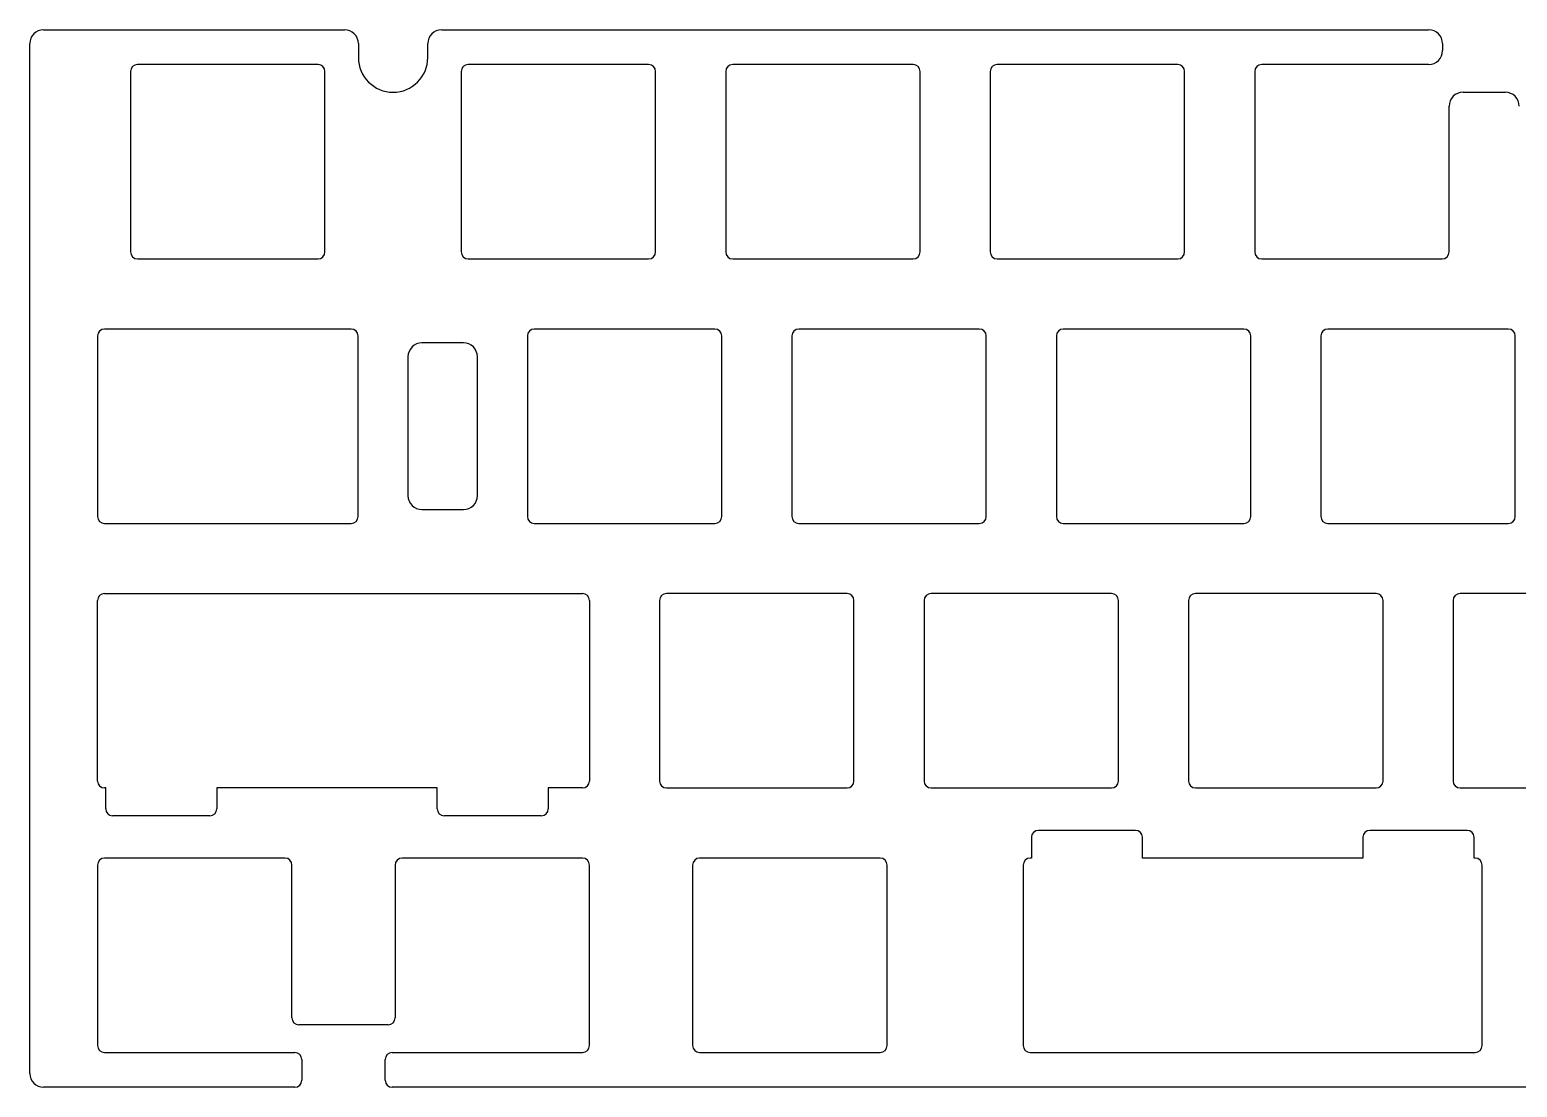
# Model space of a CAD drawing. Header units: millimetres. Extents: x -141 to 187, y -40 to 36.
# Drawn here: x -140.8 to -33.7, y -40 to 36.1 of the extents above; entities that cross this region are included whole.
import ezdxf

# ---------------------------------------------------------------- set-up
doc = ezdxf.new("R2010")
doc.units = ezdxf.units.MM
for name, color, linetype in [('Shape1040', 7, 'CONTINUOUS'), ('Shape1041', 7, 'CONTINUOUS'), ('Shape1042', 7, 'CONTINUOUS'), ('Shape1043', 7, 'CONTINUOUS'), ('Shape1044', 7, 'CONTINUOUS'), ('Shape1045', 7, 'CONTINUOUS'), ('Shape1046', 7, 'CONTINUOUS'), ('Shape1047', 7, 'CONTINUOUS'), ('Shape1048', 7, 'CONTINUOUS'), ('Shape1049', 7, 'CONTINUOUS'), ('Shape1050', 7, 'CONTINUOUS'), ('Shape1051', 7, 'CONTINUOUS'), ('Shape1052', 7, 'CONTINUOUS'), ('Shape1053', 7, 'CONTINUOUS'), ('Shape1054', 7, 'CONTINUOUS'), ('Shape1055', 7, 'CONTINUOUS'), ('Shape1056', 7, 'CONTINUOUS'), ('Shape1057', 7, 'CONTINUOUS'), ('Shape1058', 7, 'CONTINUOUS'), ('Shape1059', 7, 'CONTINUOUS'), ('Shape1060', 7, 'CONTINUOUS'), ('Shape1061', 7, 'CONTINUOUS'), ('Shape1062', 7, 'CONTINUOUS'), ('Shape1063', 7, 'CONTINUOUS'), ('Shape1064', 7, 'CONTINUOUS'), ('Shape1065', 7, 'CONTINUOUS'), ('Shape1066', 7, 'CONTINUOUS'), ('Shape1067', 7, 'CONTINUOUS'), ('Shape1068', 7, 'CONTINUOUS'), ('Shape1069', 7, 'CONTINUOUS'), ('Shape1070', 7, 'CONTINUOUS'), ('Shape1071', 7, 'CONTINUOUS'), ('Shape1072', 7, 'CONTINUOUS'), ('Shape1073', 7, 'CONTINUOUS'), ('Shape1074', 7, 'CONTINUOUS'), ('Shape1075', 7, 'CONTINUOUS'), ('Shape1076', 7, 'CONTINUOUS'), ('Shape1077', 7, 'CONTINUOUS'), ('Shape1078', 7, 'CONTINUOUS'), ('Shape1079', 7, 'CONTINUOUS'), ('Shape1080', 7, 'CONTINUOUS'), ('Shape1081', 7, 'CONTINUOUS'), ('Shape1082', 7, 'CONTINUOUS'), ('Shape1083', 7, 'CONTINUOUS'), ('Shape1084', 7, 'CONTINUOUS'), ('Shape1085', 7, 'CONTINUOUS'), ('Shape1086', 7, 'CONTINUOUS'), ('Shape1087', 7, 'CONTINUOUS'), ('Shape465', 7, 'CONTINUOUS'), ('Shape466', 7, 'CONTINUOUS'), ('Shape467', 7, 'CONTINUOUS'), ('Shape468', 7, 'CONTINUOUS'), ('Shape469', 7, 'CONTINUOUS'), ('Shape470', 7, 'CONTINUOUS'), ('Shape471', 7, 'CONTINUOUS'), ('Shape472', 7, 'CONTINUOUS'), ('Shape569', 7, 'CONTINUOUS'), ('Shape570', 7, 'CONTINUOUS'), ('Shape571', 7, 'CONTINUOUS'), ('Shape572', 7, 'CONTINUOUS'), ('Shape573', 7, 'CONTINUOUS'), ('Shape574', 7, 'CONTINUOUS'), ('Shape575', 7, 'CONTINUOUS'), ('Shape576', 7, 'CONTINUOUS'), ('Shape688', 7, 'CONTINUOUS'), ('Shape692', 7, 'CONTINUOUS'), ('Shape693', 7, 'CONTINUOUS'), ('Shape694', 7, 'CONTINUOUS'), ('Shape695', 7, 'CONTINUOUS'), ('Shape696', 7, 'CONTINUOUS'), ('Shape697', 7, 'CONTINUOUS'), ('Shape698', 7, 'CONTINUOUS'), ('Shape699', 7, 'CONTINUOUS'), ('Shape700', 7, 'CONTINUOUS'), ('Shape701', 7, 'CONTINUOUS'), ('Shape702', 7, 'CONTINUOUS'), ('Shape703', 7, 'CONTINUOUS'), ('Shape704', 7, 'CONTINUOUS'), ('Shape705', 7, 'CONTINUOUS'), ('Shape706', 7, 'CONTINUOUS'), ('Shape707', 7, 'CONTINUOUS'), ('Shape708', 7, 'CONTINUOUS'), ('Shape709', 7, 'CONTINUOUS'), ('Shape710', 7, 'CONTINUOUS'), ('Shape711', 7, 'CONTINUOUS'), ('Shape712', 7, 'CONTINUOUS'), ('Shape713', 7, 'CONTINUOUS'), ('Shape714', 7, 'CONTINUOUS'), ('Shape715', 7, 'CONTINUOUS'), ('Shape716', 7, 'CONTINUOUS'), ('Shape717', 7, 'CONTINUOUS'), ('Shape718', 7, 'CONTINUOUS'), ('Shape719', 7, 'CONTINUOUS'), ('Shape760', 7, 'CONTINUOUS'), ('Shape761', 7, 'CONTINUOUS'), ('Shape762', 7, 'CONTINUOUS'), ('Shape763', 7, 'CONTINUOUS'), ('Shape764', 7, 'CONTINUOUS'), ('Shape765', 7, 'CONTINUOUS'), ('Shape766', 7, 'CONTINUOUS'), ('Shape767', 7, 'CONTINUOUS'), ('Shape768', 7, 'CONTINUOUS'), ('Shape769', 7, 'CONTINUOUS'), ('Shape770', 7, 'CONTINUOUS'), ('Shape771', 7, 'CONTINUOUS'), ('Shape772', 7, 'CONTINUOUS'), ('Shape773', 7, 'CONTINUOUS'), ('Shape774', 7, 'CONTINUOUS'), ('Shape775', 7, 'CONTINUOUS'), ('Shape776', 7, 'CONTINUOUS'), ('Shape777', 7, 'CONTINUOUS'), ('Shape778', 7, 'CONTINUOUS'), ('Shape779', 7, 'CONTINUOUS'), ('Shape780', 7, 'CONTINUOUS'), ('Shape781', 7, 'CONTINUOUS'), ('Shape782', 7, 'CONTINUOUS'), ('Shape783', 7, 'CONTINUOUS'), ('Shape784', 7, 'CONTINUOUS'), ('Shape785', 7, 'CONTINUOUS'), ('Shape786', 7, 'CONTINUOUS'), ('Shape787', 7, 'CONTINUOUS'), ('Shape788', 7, 'CONTINUOUS'), ('Shape789', 7, 'CONTINUOUS'), ('Shape790', 7, 'CONTINUOUS'), ('Shape791', 7, 'CONTINUOUS'), ('Shape832', 7, 'CONTINUOUS'), ('Shape833', 7, 'CONTINUOUS'), ('Shape834', 7, 'CONTINUOUS'), ('Shape835', 7, 'CONTINUOUS'), ('Shape836', 7, 'CONTINUOUS'), ('Shape837', 7, 'CONTINUOUS'), ('Shape838', 7, 'CONTINUOUS'), ('Shape839', 7, 'CONTINUOUS'), ('Shape840', 7, 'CONTINUOUS'), ('Shape841', 7, 'CONTINUOUS'), ('Shape842', 7, 'CONTINUOUS'), ('Shape843', 7, 'CONTINUOUS'), ('Shape844', 7, 'CONTINUOUS'), ('Shape845', 7, 'CONTINUOUS'), ('Shape846', 7, 'CONTINUOUS'), ('Shape847', 7, 'CONTINUOUS'), ('Shape848', 7, 'CONTINUOUS'), ('Shape849', 7, 'CONTINUOUS'), ('Shape850', 7, 'CONTINUOUS'), ('Shape851', 7, 'CONTINUOUS'), ('Shape852', 7, 'CONTINUOUS'), ('Shape853', 7, 'CONTINUOUS'), ('Shape854', 7, 'CONTINUOUS'), ('Shape855', 7, 'CONTINUOUS'), ('Shape856', 7, 'CONTINUOUS'), ('Shape857', 7, 'CONTINUOUS'), ('Shape858', 7, 'CONTINUOUS'), ('Shape859', 7, 'CONTINUOUS'), ('Shape860', 7, 'CONTINUOUS'), ('Shape861', 7, 'CONTINUOUS'), ('Shape862', 7, 'CONTINUOUS'), ('Shape863', 7, 'CONTINUOUS'), ('Shape864', 7, 'CONTINUOUS'), ('Shape865', 7, 'CONTINUOUS'), ('Shape866', 7, 'CONTINUOUS'), ('Shape867', 7, 'CONTINUOUS'), ('Shape868', 7, 'CONTINUOUS'), ('Shape869', 7, 'CONTINUOUS'), ('Shape870', 7, 'CONTINUOUS'), ('Shape871', 7, 'CONTINUOUS'), ('Shape913', 7, 'CONTINUOUS'), ('Shape914', 7, 'CONTINUOUS'), ('Shape915', 7, 'CONTINUOUS'), ('Shape916', 7, 'CONTINUOUS'), ('Shape917', 7, 'CONTINUOUS'), ('Shape918', 7, 'CONTINUOUS'), ('Shape919', 7, 'CONTINUOUS'), ('Shape920', 7, 'CONTINUOUS'), ('Shape921', 7, 'CONTINUOUS'), ('Shape922', 7, 'CONTINUOUS'), ('Shape923', 7, 'CONTINUOUS'), ('Shape924', 7, 'CONTINUOUS'), ('Shape925', 7, 'CONTINUOUS'), ('Shape926', 7, 'CONTINUOUS'), ('Shape927', 7, 'CONTINUOUS'), ('Shape928', 7, 'CONTINUOUS'), ('Shape929', 7, 'CONTINUOUS'), ('Shape930', 7, 'CONTINUOUS'), ('Shape931', 7, 'CONTINUOUS'), ('Shape932', 7, 'CONTINUOUS'), ('Shape933', 7, 'CONTINUOUS'), ('Shape934', 7, 'CONTINUOUS'), ('Shape935', 7, 'CONTINUOUS'), ('Shape936', 7, 'CONTINUOUS'), ('Shape937', 7, 'CONTINUOUS'), ('Shape938', 7, 'CONTINUOUS'), ('Shape939', 7, 'CONTINUOUS'), ('Shape940', 7, 'CONTINUOUS'), ('Shape941', 7, 'CONTINUOUS'), ('Shape942', 7, 'CONTINUOUS'), ('Shape943', 7, 'CONTINUOUS'), ('Shape944', 7, 'CONTINUOUS'), ('Shape945', 7, 'CONTINUOUS'), ('Shape946', 7, 'CONTINUOUS'), ('Shape947', 7, 'CONTINUOUS'), ('Shape948', 7, 'CONTINUOUS'), ('Shape960', 7, 'CONTINUOUS'), ('Shape961', 7, 'CONTINUOUS'), ('Shape962', 7, 'CONTINUOUS'), ('Shape963', 7, 'CONTINUOUS'), ('Shape964', 7, 'CONTINUOUS'), ('Shape965', 7, 'CONTINUOUS'), ('Shape966', 7, 'CONTINUOUS'), ('Shape967', 7, 'CONTINUOUS'), ('Shape968', 7, 'CONTINUOUS'), ('Shape969', 7, 'CONTINUOUS'), ('Shape970', 7, 'CONTINUOUS'), ('Shape971', 7, 'CONTINUOUS'), ('Shape972', 7, 'CONTINUOUS'), ('Shape973', 7, 'CONTINUOUS'), ('Shape974', 7, 'CONTINUOUS'), ('Shape975', 7, 'CONTINUOUS'), ('Shape976', 7, 'CONTINUOUS'), ('Shape977', 7, 'CONTINUOUS'), ('Shape978', 7, 'CONTINUOUS'), ('Shape979', 7, 'CONTINUOUS')]:
    doc.layers.add(name, color=color, linetype=linetype)

msp = doc.modelspace()

# ---------------------------------------------------------------- linework, layer by layer
at = {"layer": 'Shape1040'}
msp.add_line((-12.1716, -40.027), (-114.709, -40.027), dxfattribs=at)
at = {"layer": 'Shape1041'}
msp.add_arc((-114.709, -39.527), 0.5, 180, -90, dxfattribs=at)
at = {"layer": 'Shape1042'}
msp.add_line((-115.209, -39.527), (-115.209, -38.027), dxfattribs=at)
at = {"layer": 'Shape1043'}
msp.add_arc((-114.709, -38.027), 0.5, 90, 180, dxfattribs=at)
at = {"layer": 'Shape1044'}
msp.add_line((-114.709, -37.527), (-100.993, -37.527), dxfattribs=at)
at = {"layer": 'Shape1045'}
msp.add_arc((-100.993, -37.027), 0.5, -90, 0, dxfattribs=at)
at = {"layer": 'Shape1046'}
msp.add_line((-100.493, -37.027), (-100.493, -24.027), dxfattribs=at)
at = {"layer": 'Shape1047'}
msp.add_arc((-100.993, -24.027), 0.5, 0, 90, dxfattribs=at)
at = {"layer": 'Shape1048'}
msp.add_line((-100.993, -23.527), (-113.993, -23.527), dxfattribs=at)
at = {"layer": 'Shape1049'}
msp.add_arc((-113.993, -24.027), 0.5, 90, 180, dxfattribs=at)
at = {"layer": 'Shape1050'}
msp.add_line((-114.493, -24.027), (-114.493, -35.027), dxfattribs=at)
at = {"layer": 'Shape1051'}
msp.add_arc((-114.993, -35.027), 0.5, -90, 0, dxfattribs=at)
at = {"layer": 'Shape1052'}
msp.add_line((-114.993, -35.527), (-121.425, -35.527), dxfattribs=at)
at = {"layer": 'Shape1053'}
msp.add_arc((-121.425, -35.027), 0.5, 180, -90, dxfattribs=at)
at = {"layer": 'Shape1054'}
msp.add_line((-121.925, -35.027), (-121.925, -24.027), dxfattribs=at)
at = {"layer": 'Shape1055'}
msp.add_arc((-122.425, -24.027), 0.5, 0, 90, dxfattribs=at)
at = {"layer": 'Shape1056'}
msp.add_line((-122.425, -23.527), (-135.425, -23.527), dxfattribs=at)
at = {"layer": 'Shape1057'}
msp.add_arc((-135.425, -24.027), 0.5, 90, 180, dxfattribs=at)
at = {"layer": 'Shape1058'}
msp.add_line((-135.925, -24.027), (-135.925, -37.027), dxfattribs=at)
at = {"layer": 'Shape1059'}
msp.add_arc((-135.425, -37.027), 0.5, 180, -90, dxfattribs=at)
at = {"layer": 'Shape1060'}
msp.add_line((-135.425, -37.527), (-121.709, -37.527), dxfattribs=at)
at = {"layer": 'Shape1061'}
msp.add_arc((-121.709, -38.027), 0.5, 0, 90, dxfattribs=at)
at = {"layer": 'Shape1062'}
msp.add_line((-121.209, -38.027), (-121.209, -39.527), dxfattribs=at)
at = {"layer": 'Shape1063'}
msp.add_arc((-121.709, -39.527), 0.5, -90, 0, dxfattribs=at)
at = {"layer": 'Shape1064'}
msp.add_line((-121.709, -40.027), (-139.806, -40.027), dxfattribs=at)
at = {"layer": 'Shape1065'}
msp.add_arc((-139.806, -39.027), 1, 180, -90, dxfattribs=at)
at = {"layer": 'Shape1066'}
msp.add_line((-140.806, -39.027), (-140.806, 35.123), dxfattribs=at)
at = {"layer": 'Shape1067'}
msp.add_arc((-139.806, 35.123), 1, 90, 180, dxfattribs=at)
at = {"layer": 'Shape1068'}
msp.add_line((-139.806, 36.123), (-118.137, 36.123), dxfattribs=at)
at = {"layer": 'Shape1069'}
msp.add_arc((-118.137, 35.123), 1, 0, 90, dxfattribs=at)
at = {"layer": 'Shape1070'}
msp.add_line((-117.137, 35.123), (-117.137, 34.123), dxfattribs=at)
at = {"layer": 'Shape1071'}
msp.add_arc((-114.637, 34.123), 2.5, -180, -0.0000088, dxfattribs=at)
at = {"layer": 'Shape1072'}
msp.add_line((-112.137, 34.123), (-112.137, 35.123), dxfattribs=at)
at = {"layer": 'Shape1073'}
msp.add_arc((-111.137, 35.123), 1, 90, 180, dxfattribs=at)
at = {"layer": 'Shape1074'}
msp.add_line((-111.137, 36.123), (-40.056, 36.123), dxfattribs=at)
at = {"layer": 'Shape1075'}
msp.add_arc((-40.056, 35.123), 1, 0, 90, dxfattribs=at)
at = {"layer": 'Shape1076'}
msp.add_line((-39.056, 35.123), (-39.056, 34.623), dxfattribs=at)
at = {"layer": 'Shape1077'}
msp.add_arc((-40.056, 34.623), 1, -90, 0, dxfattribs=at)
at = {"layer": 'Shape1078'}
msp.add_line((-40.056, 33.623), (-52.081, 33.623), dxfattribs=at)
at = {"layer": 'Shape1079'}
msp.add_arc((-52.081, 33.123), 0.5, 90, 180, dxfattribs=at)
at = {"layer": 'Shape1080'}
msp.add_line((-52.581, 33.123), (-52.581, 20.123), dxfattribs=at)
at = {"layer": 'Shape1081'}
msp.add_arc((-52.081, 20.123), 0.5, 180, -90, dxfattribs=at)
at = {"layer": 'Shape1082'}
msp.add_line((-52.081, 19.623), (-39.081, 19.623), dxfattribs=at)
at = {"layer": 'Shape1083'}
msp.add_arc((-39.081, 20.123), 0.5, -90, 0, dxfattribs=at)
at = {"layer": 'Shape1084'}
msp.add_line((-38.581, 20.123), (-38.581, 30.623), dxfattribs=at)
at = {"layer": 'Shape1085'}
msp.add_arc((-37.581, 30.623), 1, 90, 180, dxfattribs=at)
at = {"layer": 'Shape1086'}
msp.add_line((-37.581, 31.623), (-34.531, 31.623), dxfattribs=at)
at = {"layer": 'Shape1087'}
msp.add_arc((-34.531, 30.623), 1, 0, 90, dxfattribs=at)
at = {"layer": 'Shape465'}
msp.add_line((-133.043, 19.623), (-120.043, 19.623), dxfattribs=at)
at = {"layer": 'Shape466'}
msp.add_arc((-120.043, 20.123), 0.5, -90, 0, dxfattribs=at)
at = {"layer": 'Shape467'}
msp.add_line((-119.543, 20.123), (-119.543, 33.123), dxfattribs=at)
at = {"layer": 'Shape468'}
msp.add_arc((-120.043, 33.123), 0.5, 0, 90, dxfattribs=at)
at = {"layer": 'Shape469'}
msp.add_line((-120.043, 33.623), (-133.043, 33.623), dxfattribs=at)
at = {"layer": 'Shape470'}
msp.add_arc((-133.043, 33.123), 0.5, 90, 180, dxfattribs=at)
at = {"layer": 'Shape471'}
msp.add_line((-133.543, 33.123), (-133.543, 20.123), dxfattribs=at)
at = {"layer": 'Shape472'}
msp.add_arc((-133.043, 20.123), 0.5, 180, -90, dxfattribs=at)
at = {"layer": 'Shape569'}
msp.add_line((-133.043, 19.623), (-120.043, 19.623), dxfattribs=at)
at = {"layer": 'Shape570'}
msp.add_arc((-120.043, 20.123), 0.5, -90, 0, dxfattribs=at)
at = {"layer": 'Shape571'}
msp.add_line((-119.543, 20.123), (-119.543, 33.123), dxfattribs=at)
at = {"layer": 'Shape572'}
msp.add_arc((-120.043, 33.123), 0.5, 0, 90, dxfattribs=at)
at = {"layer": 'Shape573'}
msp.add_line((-120.043, 33.623), (-133.043, 33.623), dxfattribs=at)
at = {"layer": 'Shape574'}
msp.add_arc((-133.043, 33.123), 0.5, 90, 180, dxfattribs=at)
at = {"layer": 'Shape575'}
msp.add_line((-133.543, 33.123), (-133.543, 20.123), dxfattribs=at)
at = {"layer": 'Shape576'}
msp.add_arc((-133.043, 20.123), 0.5, 180, -90, dxfattribs=at)
at = {"layer": 'Shape688'}
msp.add_line((-37.7935, -18.477), (-24.7935, -18.477), dxfattribs=at)
at = {"layer": 'Shape692'}
msp.add_line((-24.7935, -4.47705), (-37.7935, -4.47705), dxfattribs=at)
at = {"layer": 'Shape693'}
msp.add_arc((-37.7935, -4.97705), 0.5, 90, 180, dxfattribs=at)
at = {"layer": 'Shape694'}
msp.add_line((-38.2935, -4.97705), (-38.2935, -17.977), dxfattribs=at)
at = {"layer": 'Shape695'}
msp.add_arc((-37.7935, -17.977), 0.5, 180, -90, dxfattribs=at)
at = {"layer": 'Shape696'}
msp.add_line((-56.8435, -18.477), (-43.8435, -18.477), dxfattribs=at)
at = {"layer": 'Shape697'}
msp.add_arc((-43.8435, -17.977), 0.5, -90, 0, dxfattribs=at)
at = {"layer": 'Shape698'}
msp.add_line((-43.3435, -17.977), (-43.3435, -4.97705), dxfattribs=at)
at = {"layer": 'Shape699'}
msp.add_arc((-43.8435, -4.97705), 0.5, 0, 90, dxfattribs=at)
at = {"layer": 'Shape700'}
msp.add_line((-43.8435, -4.47705), (-56.8435, -4.47705), dxfattribs=at)
at = {"layer": 'Shape701'}
msp.add_arc((-56.8435, -4.97705), 0.5, 90, 180, dxfattribs=at)
at = {"layer": 'Shape702'}
msp.add_line((-57.3435, -4.97705), (-57.3435, -17.977), dxfattribs=at)
at = {"layer": 'Shape703'}
msp.add_arc((-56.8435, -17.977), 0.5, 180, -90, dxfattribs=at)
at = {"layer": 'Shape704'}
msp.add_line((-75.8935, -18.477), (-62.8935, -18.477), dxfattribs=at)
at = {"layer": 'Shape705'}
msp.add_arc((-62.8935, -17.977), 0.5, -90, 0, dxfattribs=at)
at = {"layer": 'Shape706'}
msp.add_line((-62.3935, -17.977), (-62.3935, -4.97705), dxfattribs=at)
at = {"layer": 'Shape707'}
msp.add_arc((-62.8935, -4.97705), 0.5, 0, 90, dxfattribs=at)
at = {"layer": 'Shape708'}
msp.add_line((-62.8935, -4.47705), (-75.8935, -4.47705), dxfattribs=at)
at = {"layer": 'Shape709'}
msp.add_arc((-75.8935, -4.97705), 0.5, 90, 180, dxfattribs=at)
at = {"layer": 'Shape710'}
msp.add_line((-76.3935, -4.97705), (-76.3935, -17.977), dxfattribs=at)
at = {"layer": 'Shape711'}
msp.add_arc((-75.8935, -17.977), 0.5, 180, -90, dxfattribs=at)
at = {"layer": 'Shape712'}
msp.add_line((-94.9435, -18.477), (-81.9435, -18.477), dxfattribs=at)
at = {"layer": 'Shape713'}
msp.add_arc((-81.9435, -17.977), 0.5, -90, 0, dxfattribs=at)
at = {"layer": 'Shape714'}
msp.add_line((-81.4435, -17.977), (-81.4435, -4.97705), dxfattribs=at)
at = {"layer": 'Shape715'}
msp.add_arc((-81.9435, -4.97705), 0.5, 0, 90, dxfattribs=at)
at = {"layer": 'Shape716'}
msp.add_line((-81.9435, -4.47705), (-94.9435, -4.47705), dxfattribs=at)
at = {"layer": 'Shape717'}
msp.add_arc((-94.9435, -4.97705), 0.5, 90, 180, dxfattribs=at)
at = {"layer": 'Shape718'}
msp.add_line((-95.4435, -4.97705), (-95.4435, -17.977), dxfattribs=at)
at = {"layer": 'Shape719'}
msp.add_arc((-94.9435, -17.977), 0.5, 180, -90, dxfattribs=at)
at = {"layer": 'Shape760'}
msp.add_line((-47.3185, 0.572953), (-34.3185, 0.572953), dxfattribs=at)
at = {"layer": 'Shape761'}
msp.add_arc((-34.3185, 1.07295), 0.5, -90, 0, dxfattribs=at)
at = {"layer": 'Shape762'}
msp.add_line((-33.8185, 1.07295), (-33.8185, 14.073), dxfattribs=at)
at = {"layer": 'Shape763'}
msp.add_arc((-34.3185, 14.073), 0.5, 0, 90, dxfattribs=at)
at = {"layer": 'Shape764'}
msp.add_line((-34.3185, 14.573), (-47.3185, 14.573), dxfattribs=at)
at = {"layer": 'Shape765'}
msp.add_arc((-47.3185, 14.073), 0.5, 90, 180, dxfattribs=at)
at = {"layer": 'Shape766'}
msp.add_line((-47.8185, 14.073), (-47.8185, 1.07295), dxfattribs=at)
at = {"layer": 'Shape767'}
msp.add_arc((-47.3185, 1.07295), 0.5, 180, -90, dxfattribs=at)
at = {"layer": 'Shape768'}
msp.add_line((-66.3685, 0.572953), (-53.3685, 0.572953), dxfattribs=at)
at = {"layer": 'Shape769'}
msp.add_arc((-53.3685, 1.07295), 0.5, -90, 0, dxfattribs=at)
at = {"layer": 'Shape770'}
msp.add_line((-52.8685, 1.07295), (-52.8685, 14.073), dxfattribs=at)
at = {"layer": 'Shape771'}
msp.add_arc((-53.3685, 14.073), 0.5, 0, 90, dxfattribs=at)
at = {"layer": 'Shape772'}
msp.add_line((-53.3685, 14.573), (-66.3685, 14.573), dxfattribs=at)
at = {"layer": 'Shape773'}
msp.add_arc((-66.3685, 14.073), 0.5, 90, 180, dxfattribs=at)
at = {"layer": 'Shape774'}
msp.add_line((-66.8685, 14.073), (-66.8685, 1.07295), dxfattribs=at)
at = {"layer": 'Shape775'}
msp.add_arc((-66.3685, 1.07295), 0.5, 180, -90, dxfattribs=at)
at = {"layer": 'Shape776'}
msp.add_line((-85.4185, 0.572953), (-72.4185, 0.572953), dxfattribs=at)
at = {"layer": 'Shape777'}
msp.add_arc((-72.4185, 1.07295), 0.5, -90, 0, dxfattribs=at)
at = {"layer": 'Shape778'}
msp.add_line((-71.9185, 1.07295), (-71.9185, 14.073), dxfattribs=at)
at = {"layer": 'Shape779'}
msp.add_arc((-72.4185, 14.073), 0.5, 0, 90, dxfattribs=at)
at = {"layer": 'Shape780'}
msp.add_line((-72.4185, 14.573), (-85.4185, 14.573), dxfattribs=at)
at = {"layer": 'Shape781'}
msp.add_arc((-85.4185, 14.073), 0.5, 90, 180, dxfattribs=at)
at = {"layer": 'Shape782'}
msp.add_line((-85.9185, 14.073), (-85.9185, 1.07295), dxfattribs=at)
at = {"layer": 'Shape783'}
msp.add_arc((-85.4185, 1.07295), 0.5, 180, -90, dxfattribs=at)
at = {"layer": 'Shape784'}
msp.add_line((-104.468, 0.572953), (-91.4685, 0.572953), dxfattribs=at)
at = {"layer": 'Shape785'}
msp.add_arc((-91.4685, 1.07295), 0.5, -90, 0, dxfattribs=at)
at = {"layer": 'Shape786'}
msp.add_line((-90.9685, 1.07295), (-90.9685, 14.073), dxfattribs=at)
at = {"layer": 'Shape787'}
msp.add_arc((-91.4685, 14.073), 0.5, 0, 90, dxfattribs=at)
at = {"layer": 'Shape788'}
msp.add_line((-91.4685, 14.573), (-104.468, 14.573), dxfattribs=at)
at = {"layer": 'Shape789'}
msp.add_arc((-104.468, 14.073), 0.5, 90, 180, dxfattribs=at)
at = {"layer": 'Shape790'}
msp.add_line((-104.968, 14.073), (-104.968, 1.07295), dxfattribs=at)
at = {"layer": 'Shape791'}
msp.add_arc((-104.468, 1.07295), 0.5, 180, -90, dxfattribs=at)
at = {"layer": 'Shape832'}
msp.add_line((-71.131, 19.623), (-58.131, 19.623), dxfattribs=at)
at = {"layer": 'Shape833'}
msp.add_arc((-58.131, 20.123), 0.5, -90, 0, dxfattribs=at)
at = {"layer": 'Shape834'}
msp.add_line((-57.631, 20.123), (-57.631, 33.123), dxfattribs=at)
at = {"layer": 'Shape835'}
msp.add_arc((-58.131, 33.123), 0.5, 0, 90, dxfattribs=at)
at = {"layer": 'Shape836'}
msp.add_line((-58.131, 33.623), (-71.131, 33.623), dxfattribs=at)
at = {"layer": 'Shape837'}
msp.add_arc((-71.131, 33.123), 0.5, 90, 180, dxfattribs=at)
at = {"layer": 'Shape838'}
msp.add_line((-71.631, 33.123), (-71.631, 20.123), dxfattribs=at)
at = {"layer": 'Shape839'}
msp.add_arc((-71.131, 20.123), 0.5, 180, -90, dxfattribs=at)
at = {"layer": 'Shape840'}
msp.add_line((-90.181, 19.623), (-77.181, 19.623), dxfattribs=at)
at = {"layer": 'Shape841'}
msp.add_arc((-77.181, 20.123), 0.5, -90, 0, dxfattribs=at)
at = {"layer": 'Shape842'}
msp.add_line((-76.681, 20.123), (-76.681, 33.123), dxfattribs=at)
at = {"layer": 'Shape843'}
msp.add_arc((-77.181, 33.123), 0.5, 0, 90, dxfattribs=at)
at = {"layer": 'Shape844'}
msp.add_line((-77.181, 33.623), (-90.181, 33.623), dxfattribs=at)
at = {"layer": 'Shape845'}
msp.add_arc((-90.181, 33.123), 0.5, 90, 180, dxfattribs=at)
at = {"layer": 'Shape846'}
msp.add_line((-90.681, 33.123), (-90.681, 20.123), dxfattribs=at)
at = {"layer": 'Shape847'}
msp.add_arc((-90.181, 20.123), 0.5, 180, -90, dxfattribs=at)
at = {"layer": 'Shape848'}
msp.add_line((-109.231, 19.623), (-96.231, 19.623), dxfattribs=at)
at = {"layer": 'Shape849'}
msp.add_arc((-96.231, 20.123), 0.5, -90, 0, dxfattribs=at)
at = {"layer": 'Shape850'}
msp.add_line((-95.731, 20.123), (-95.731, 33.123), dxfattribs=at)
at = {"layer": 'Shape851'}
msp.add_arc((-96.231, 33.123), 0.5, 0, 90, dxfattribs=at)
at = {"layer": 'Shape852'}
msp.add_line((-96.231, 33.623), (-109.231, 33.623), dxfattribs=at)
at = {"layer": 'Shape853'}
msp.add_arc((-109.231, 33.123), 0.5, 90, 180, dxfattribs=at)
at = {"layer": 'Shape854'}
msp.add_line((-109.731, 33.123), (-109.731, 20.123), dxfattribs=at)
at = {"layer": 'Shape855'}
msp.add_arc((-109.231, 20.123), 0.5, 180, -90, dxfattribs=at)
at = {"layer": 'Shape856'}
msp.add_line((-133.043, 19.623), (-120.043, 19.623), dxfattribs=at)
at = {"layer": 'Shape857'}
msp.add_arc((-120.043, 20.123), 0.5, -90, 0, dxfattribs=at)
at = {"layer": 'Shape858'}
msp.add_line((-119.543, 20.123), (-119.543, 33.123), dxfattribs=at)
at = {"layer": 'Shape859'}
msp.add_arc((-120.043, 33.123), 0.5, 0, 90, dxfattribs=at)
at = {"layer": 'Shape860'}
msp.add_line((-120.043, 33.623), (-133.043, 33.623), dxfattribs=at)
at = {"layer": 'Shape861'}
msp.add_arc((-133.043, 33.123), 0.5, 90, 180, dxfattribs=at)
at = {"layer": 'Shape862'}
msp.add_line((-133.543, 33.123), (-133.543, 20.123), dxfattribs=at)
at = {"layer": 'Shape863'}
msp.add_arc((-133.043, 20.123), 0.5, 180, -90, dxfattribs=at)
at = {"layer": 'Shape864'}
msp.add_arc((-135.425, 1.0733), 0.5, 180, -90, dxfattribs=at)
at = {"layer": 'Shape865'}
msp.add_line((-135.425, 0.573303), (-117.662, 0.573303), dxfattribs=at)
at = {"layer": 'Shape866'}
msp.add_arc((-117.662, 1.0733), 0.5, -90, 0, dxfattribs=at)
at = {"layer": 'Shape867'}
msp.add_line((-117.162, 1.0733), (-117.162, 14.0726), dxfattribs=at)
at = {"layer": 'Shape868'}
msp.add_arc((-117.662, 14.0726), 0.5, 0, 90, dxfattribs=at)
at = {"layer": 'Shape869'}
msp.add_line((-117.662, 14.5726), (-135.425, 14.5726), dxfattribs=at)
at = {"layer": 'Shape870'}
msp.add_arc((-135.425, 14.0726), 0.5, 90, 180, dxfattribs=at)
at = {"layer": 'Shape871'}
msp.add_line((-135.925, 14.0726), (-135.925, 1.0733), dxfattribs=at)
at = {"layer": 'Shape913'}
msp.add_line((-135.425, -4.47705), (-100.993, -4.47705), dxfattribs=at)
at = {"layer": 'Shape914'}
msp.add_arc((-100.993, -4.97705), 0.5, 0, 90, dxfattribs=at)
at = {"layer": 'Shape915'}
msp.add_line((-100.493, -4.97705), (-100.493, -17.977), dxfattribs=at)
at = {"layer": 'Shape916'}
msp.add_arc((-100.993, -17.977), 0.5, -90, 0, dxfattribs=at)
at = {"layer": 'Shape917'}
msp.add_line((-100.993, -18.477), (-103.462, -18.477), dxfattribs=at)
at = {"layer": 'Shape918'}
msp.add_line((-103.462, -18.477), (-103.462, -19.977), dxfattribs=at)
at = {"layer": 'Shape919'}
msp.add_arc((-103.962, -19.977), 0.5, -90, 0, dxfattribs=at)
at = {"layer": 'Shape920'}
msp.add_line((-103.962, -20.477), (-110.962, -20.477), dxfattribs=at)
at = {"layer": 'Shape921'}
msp.add_arc((-110.962, -19.977), 0.5, 180, -90, dxfattribs=at)
at = {"layer": 'Shape922'}
msp.add_line((-111.462, -19.977), (-111.462, -18.477), dxfattribs=at)
at = {"layer": 'Shape923'}
msp.add_line((-111.462, -18.477), (-127.338, -18.477), dxfattribs=at)
at = {"layer": 'Shape924'}
msp.add_line((-127.338, -18.477), (-127.338, -19.977), dxfattribs=at)
at = {"layer": 'Shape925'}
msp.add_arc((-127.838, -19.977), 0.5, -90, 0, dxfattribs=at)
at = {"layer": 'Shape926'}
msp.add_line((-127.838, -20.477), (-134.838, -20.477), dxfattribs=at)
at = {"layer": 'Shape927'}
msp.add_arc((-134.838, -19.977), 0.5, 180, -90, dxfattribs=at)
at = {"layer": 'Shape928'}
msp.add_line((-135.338, -19.977), (-135.338, -18.477), dxfattribs=at)
at = {"layer": 'Shape929'}
msp.add_line((-135.338, -18.477), (-135.425, -18.477), dxfattribs=at)
at = {"layer": 'Shape930'}
msp.add_arc((-135.425, -17.977), 0.5, 180, -90, dxfattribs=at)
at = {"layer": 'Shape931'}
msp.add_line((-135.925, -17.977), (-135.925, -4.97705), dxfattribs=at)
at = {"layer": 'Shape932'}
msp.add_arc((-135.425, -4.97705), 0.5, 90, 180, dxfattribs=at)
at = {"layer": 'Shape933'}
msp.add_arc((-112.565, 12.573), 1, 90, 180, dxfattribs=at)
at = {"layer": 'Shape934'}
msp.add_line((-113.565, 12.573), (-113.565, 2.57295), dxfattribs=at)
at = {"layer": 'Shape935'}
msp.add_arc((-112.565, 2.57295), 1, 180, -90, dxfattribs=at)
at = {"layer": 'Shape936'}
msp.add_line((-112.565, 1.57295), (-109.565, 1.57295), dxfattribs=at)
at = {"layer": 'Shape937'}
msp.add_arc((-109.565, 2.57295), 1, -90, 0, dxfattribs=at)
at = {"layer": 'Shape938'}
msp.add_line((-108.565, 2.57295), (-108.565, 12.573), dxfattribs=at)
at = {"layer": 'Shape939'}
msp.add_arc((-109.565, 12.573), 1, 0, 90, dxfattribs=at)
at = {"layer": 'Shape940'}
msp.add_line((-109.565, 13.573), (-112.565, 13.573), dxfattribs=at)
at = {"layer": 'Shape941'}
msp.add_line((-79.5622, -23.527), (-92.5622, -23.527), dxfattribs=at)
at = {"layer": 'Shape942'}
msp.add_arc((-92.5622, -24.027), 0.5, 90, 180, dxfattribs=at)
at = {"layer": 'Shape943'}
msp.add_line((-93.0622, -24.027), (-93.0622, -37.027), dxfattribs=at)
at = {"layer": 'Shape944'}
msp.add_arc((-92.5622, -37.027), 0.5, 180, -90, dxfattribs=at)
at = {"layer": 'Shape945'}
msp.add_line((-92.5622, -37.527), (-79.5622, -37.527), dxfattribs=at)
at = {"layer": 'Shape946'}
msp.add_arc((-79.5622, -37.027), 0.5, -90, 0, dxfattribs=at)
at = {"layer": 'Shape947'}
msp.add_line((-79.0622, -37.027), (-79.0622, -24.027), dxfattribs=at)
at = {"layer": 'Shape948'}
msp.add_arc((-79.5622, -24.027), 0.5, 0, 90, dxfattribs=at)
at = {"layer": 'Shape960'}
msp.add_arc((-44.2867, -22.027), 0.5, 90, 180, dxfattribs=at)
at = {"layer": 'Shape961'}
msp.add_line((-44.7867, -22.027), (-44.7867, -23.527), dxfattribs=at)
at = {"layer": 'Shape962'}
msp.add_line((-44.7867, -23.527), (-60.6627, -23.527), dxfattribs=at)
at = {"layer": 'Shape963'}
msp.add_line((-60.6627, -23.527), (-60.6627, -22.027), dxfattribs=at)
at = {"layer": 'Shape964'}
msp.add_arc((-61.1627, -22.027), 0.5, 0, 90, dxfattribs=at)
at = {"layer": 'Shape965'}
msp.add_line((-61.1627, -21.527), (-68.1627, -21.527), dxfattribs=at)
at = {"layer": 'Shape966'}
msp.add_arc((-68.1627, -22.027), 0.5, 90, 180, dxfattribs=at)
at = {"layer": 'Shape967'}
msp.add_line((-68.6627, -22.027), (-68.6627, -23.527), dxfattribs=at)
at = {"layer": 'Shape968'}
msp.add_line((-68.6627, -23.527), (-68.7497, -23.527), dxfattribs=at)
at = {"layer": 'Shape969'}
msp.add_arc((-68.7497, -24.027), 0.5, 90, 180, dxfattribs=at)
at = {"layer": 'Shape970'}
msp.add_line((-69.2497, -24.027), (-69.2497, -37.027), dxfattribs=at)
at = {"layer": 'Shape971'}
msp.add_arc((-68.7497, -37.027), 0.5, 180, -90, dxfattribs=at)
at = {"layer": 'Shape972'}
msp.add_line((-68.7497, -37.527), (-36.6997, -37.527), dxfattribs=at)
at = {"layer": 'Shape973'}
msp.add_arc((-36.6997, -37.027), 0.5, -90, 0, dxfattribs=at)
at = {"layer": 'Shape974'}
msp.add_line((-36.1997, -37.027), (-36.1997, -24.027), dxfattribs=at)
at = {"layer": 'Shape975'}
msp.add_arc((-36.6997, -24.027), 0.5, 0, 90, dxfattribs=at)
at = {"layer": 'Shape976'}
msp.add_line((-36.6997, -23.527), (-36.7867, -23.527), dxfattribs=at)
at = {"layer": 'Shape977'}
msp.add_line((-36.7867, -23.527), (-36.7867, -22.027), dxfattribs=at)
at = {"layer": 'Shape978'}
msp.add_arc((-37.2867, -22.027), 0.5, 0, 90, dxfattribs=at)
at = {"layer": 'Shape979'}
msp.add_line((-37.2867, -21.527), (-44.2867, -21.527), dxfattribs=at)

doc.saveas('drawing.dxf')
